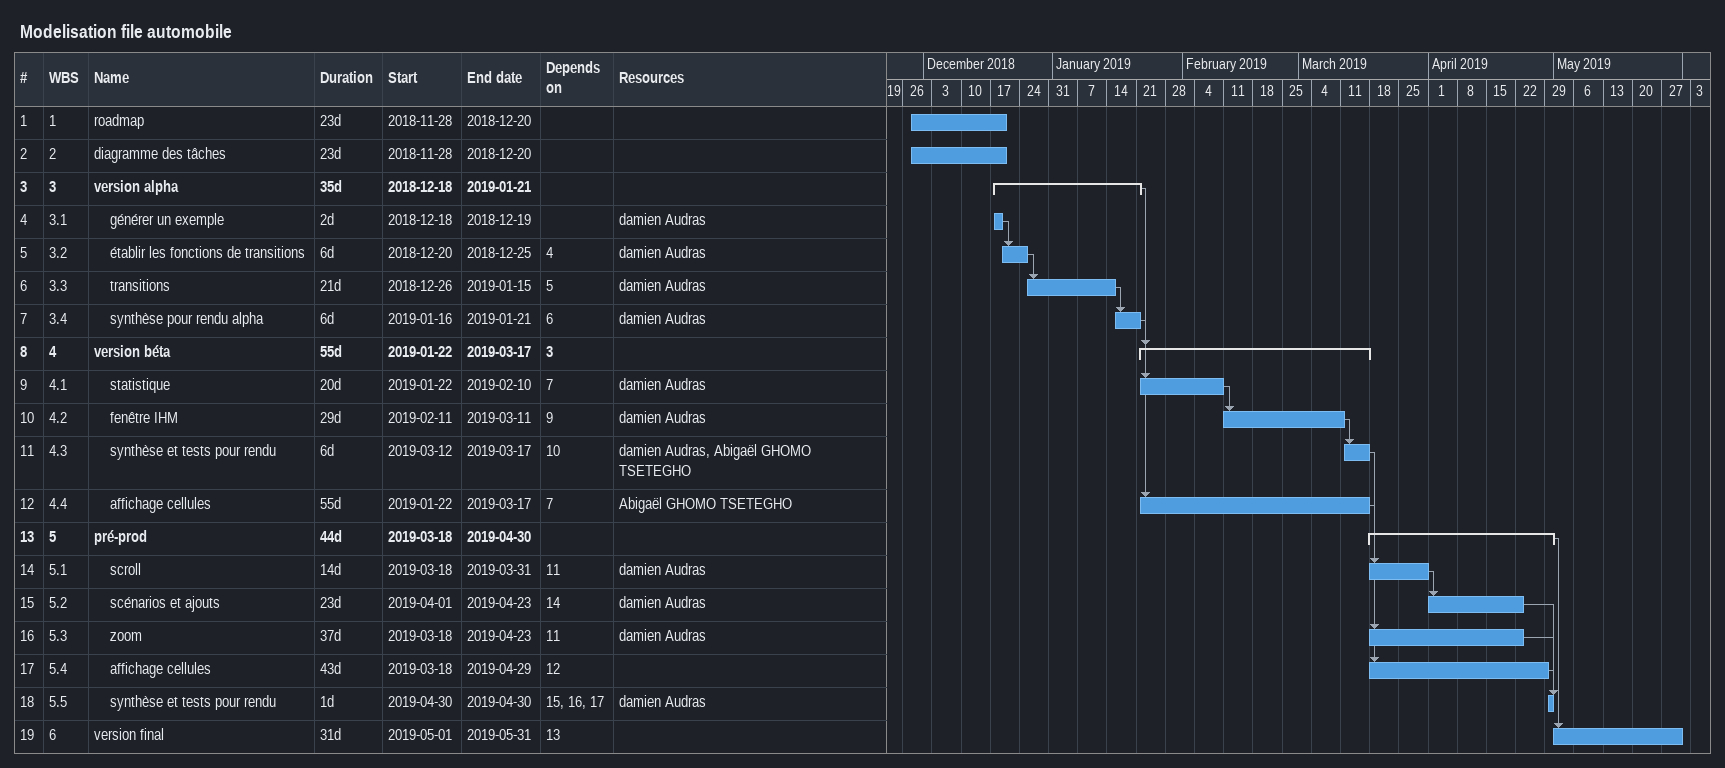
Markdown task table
Modelisation file automobile

| ID | WBS | Task | Duration | Start | Finish | Predecessors | Resources |
|---|---|---|---|---|---|---|---|
| 1 | 1 | roadmap | 23d | 2018-11-28 | 2018-12-20 |  |  |
| 2 | 2 | diagramme des tâches | 23d | 2018-11-28 | 2018-12-20 |  |  |
| 3 | 3 | **version alpha** | 35d | 2018-12-18 | 2019-01-21 |  |  |
| 4 | 3.1 | générer un exemple | 2d | 2018-12-18 | 2018-12-19 |  | damien Audras |
| 5 | 3.2 | établir les fonctions de transitions | 6d | 2018-12-20 | 2018-12-25 | 4 | damien Audras |
| 6 | 3.3 | transitions | 21d | 2018-12-26 | 2019-01-15 | 5 | damien Audras |
| 7 | 3.4 | synthèse pour rendu alpha | 6d | 2019-01-16 | 2019-01-21 | 6 | damien Audras |
| 8 | 4 | **version béta** | 55d | 2019-01-22 | 2019-03-17 | 3 |  |
| 9 | 4.1 | statistique | 20d | 2019-01-22 | 2019-02-10 | 7 | damien Audras |
| 10 | 4.2 | fenêtre IHM | 29d | 2019-02-11 | 2019-03-11 | 9 | damien Audras |
| 11 | 4.3 | synthèse et tests pour rendu | 6d | 2019-03-12 | 2019-03-17 | 10 | damien Audras, Abigaël GHOMO TSETEGHO |
| 12 | 4.4 | affichage cellules | 55d | 2019-01-22 | 2019-03-17 | 7 | Abigaël GHOMO TSETEGHO |
| 13 | 5 | **pré-prod** | 44d | 2019-03-18 | 2019-04-30 |  |  |
| 14 | 5.1 | scroll | 14d | 2019-03-18 | 2019-03-31 | 11 | damien Audras |
| 15 | 5.2 | scénarios et ajouts | 23d | 2019-04-01 | 2019-04-23 | 14 | damien Audras |
| 16 | 5.3 | zoom | 37d | 2019-03-18 | 2019-04-23 | 11 | damien Audras |
| 17 | 5.4 | affichage cellules | 43d | 2019-03-18 | 2019-04-29 | 12 |  |
| 18 | 5.5 | synthèse et tests pour rendu | 1d | 2019-04-30 | 2019-04-30 | 15, 16, 17 | damien Audras |
| 19 | 6 | version final | 31d | 2019-05-01 | 2019-05-31 | 13 |  |
